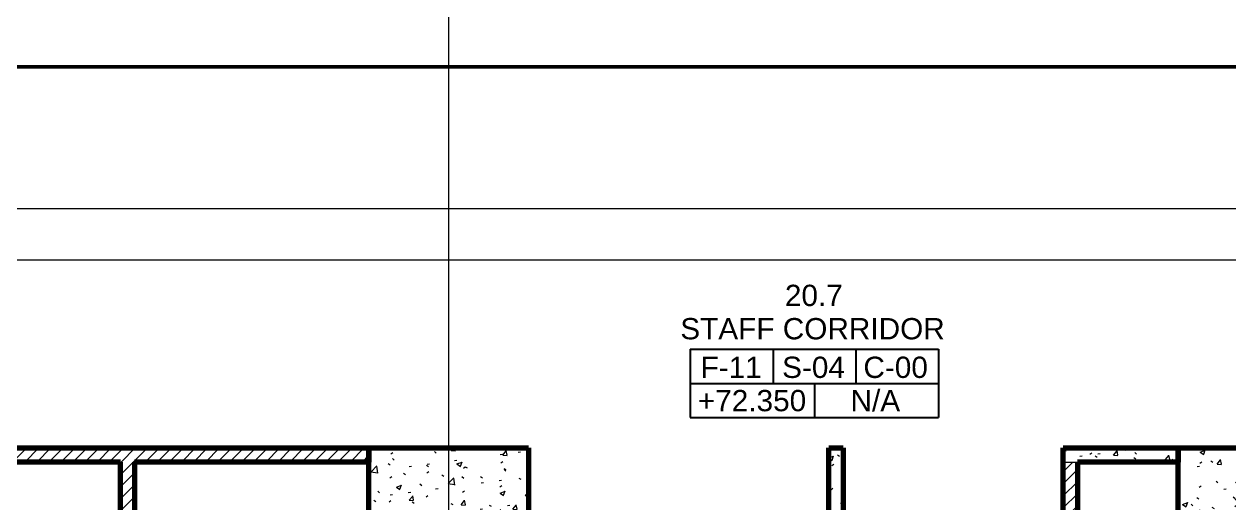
# Model space of a CAD drawing. Header units: millimetres. Extents: x -725999 to -647408, y -21008 to 19019.
# Drawn here: x -682264 to -665294, y -7741 to -994 of the extents above; entities that cross this region are included whole.
import ezdxf
from ezdxf.xclip import XClip

# ---------------------------------------------------------------- set-up
doc = ezdxf.new("R2010")
doc.units = ezdxf.units.MM
doc.header["$XCLIPFRAME"] = 0
doc.linetypes.add('DPA_Grid _ Level 100', pattern=[10, 5.5, -1.6, 1.3, -1.6])
for name, color, linetype, lineweight in [('A-COLS', 5, 'Continuous', 70), ('A-COLS-E', 1, 'Continuous', 35), ('A-GENM', 1, 'Continuous', 9), ('A-ROOM-IDEN', 3, 'Continuous', 25), ('A-ROOM-LINE', 3, 'Continuous', 25), ('A-WALL', 5, 'Continuous', 35), ('A-WALL-PATT', 1, 'Continuous', 9), ('G-ANNO-SECL', 3, 'Continuous', 9), ('S-GRID', 251, 'Continuous', 9)]:
    doc.layers.add(name, color=color, linetype=linetype, lineweight=lineweight)
doc.styles.add('Arial_2', font='arial.ttf', dxfattribs={"height": 300})
pattern_1 = [(50, (0, 0), (728.7365, -63.7558), [76.2, -838.2]), (355, (0, 0), (-140.9716, 764.2276), [60.96, -670.56]), (100.451, (60.7, -5.3), (587.77, 700.46675), [64.76, -712.36]), (46.184, (0, 203.2), (1084.3162, -168.171), [114.3, -1257.3]), (96.636, (90.4, 189.2), (949.6099, 989.7098), [97.14, -1068.54]), (351.184, (0, 203.2), (949.6206, 989.7012), [91.44, -1005.84]), (21, (101.6, 152.4), (606.45787, -409.06057), [76.2, -838.2]), (326, (101.6, 152.4), (247.2083, 736.7529), [60.96, -670.56]), (71.451, (152.14, 118.3), (853.66825, 327.6855), [64.76, -712.36]), (37.5, (0, 0), (12.35469, 338.22012), [33.528, -628.904, 33.528, -647.192, -673.1]), (37.5, (0, 0), (12.35469, 338.22012), [-1343.152, 33.528, -639.572]), (7.5, (0, 0), (267.27887, 400.72213), [33.528, -354.584, 33.528, -613.664, -256.54]), (7.5, (0, 0), (267.27887, 400.72213), [-1035.304, 33.528, -223.012]), (327.5, (-226.57, 0), (542.36333, -22.91534), [33.528, -220.472, 33.528, -758.952, -1051.56]), (327.5, (-226.57, 0), (542.36333, -22.91534), [-1046.48, 33.528, -1018.032]), (317.5, (-328.17, 0), (592.51696, 101.7071), [33.528, -296.672, 33.528, -492.76, -746.76]), (317.5, (-328.17, 0), (592.51696, 101.7071), [-856.488, 33.528, -713.232])]
pattern_2 = [(45, (0, 0), (-84.852814, 84.852814), [])]

# ---------------------------------------------------------------- blocks, each defined once
blk = doc.blocks.new('DPA_Room Tag Box - Standard-4486259-4283-01 ENLARGED LOWER PLATFORM LEVEL - REFLECTED CEILING PLAN - SHEET 4')
at = {"layer": 'A-ROOM-LINE'}
for p, q in [((-17.5, -2.94), (-17.5, -12.6)), ((-17.5, -2.94), (17.5, -2.94)), ((-5.83, -2.94), (-5.83, -7.77)), ((5.83, -2.94), (5.83, -7.77)), ((17.5, -2.94), (17.5, -12.6)), ((-17.5, -7.77), (17.5, -7.77)), ((0, -7.77), (0, -12.6)), ((-17.5, -12.6), (17.5, -12.6))]:
    blk.add_line(p, q, dxfattribs=at)
blk = doc.blocks.new('Stucture Guage3 - Stucture Guage-9321298-4180-01 LOWER PLATFORM LEVEL - REFLECTED CEILING PLAN')
at = {"layer": 'A-GENM'}
blk.add_line((-653199, -3599), (-708629, -3599), dxfattribs=at)
blk = doc.blocks.new('C-1-PP19-AR-4180-01-B_20250908-040939_EXDOWNLIGHT')
at = {"layer": 'A-GENM'}
blk.add_blockref('Stucture Guage3 - Stucture Guage-9321298-4180-01 LOWER PLATFORM LEVEL - REFLECTED CEILING PLAN', (743759, -3579), dxfattribs=at)
blk = doc.blocks.new('*U744')
at = {"layer": 'S-GRID', "linetype": 'DPA_Grid _ Level 100'}
for p, q in [((21355.1, -16466.6), (21355.1, 22660)), ((45315.1, 220), (-27001, 220))]:
    blk.add_line(p, q, dxfattribs=at)

msp = doc.modelspace()

# ---------------------------------------------------------------- hatches: boundary and pattern name
at = {"layer": 'A-COLS-E', "lineweight": 9}
h = msp.add_hatch(dxfattribs=at)
h.set_pattern_fill('FP_1', color=256, style=0, pattern_type=2)
h.set_pattern_definition(pattern_1)
h.paths.add_polyline_path([(-675157, -8116), (-675157, -6966), (-677407, -6966), (-677407, -8116), (-676247, -8116)])
h = msp.add_hatch(dxfattribs=at)
h.set_pattern_fill('FP_1', color=256, style=0, pattern_type=2)
h.set_pattern_definition(pattern_1)
h.paths.add_polyline_path([(-663757, -8116), (-663757, -6966), (-666007, -6966), (-666007, -8116), (-665314, -8116)])
at = {"layer": 'A-WALL-PATT', "lineweight": 9}
h = msp.add_hatch(dxfattribs=at)
h.set_pattern_fill('FP_2', color=256, style=0, pattern_type=2)
h.set_pattern_definition(pattern_2)
h.paths.add_polyline_path([(-680907, -7166), (-680907, -6966), (-682882, -6966), (-682882, -7166), (-682807, -7166)])
h.paths.add_polyline_path([(-685882, -7166), (-685882, -6966), (-686557, -6966), (-686557, -7166), (-686087, -7166)])
h = msp.add_hatch(dxfattribs=at)
h.set_pattern_fill('FP_2', color=256, style=0, pattern_type=2)
h.set_pattern_definition(pattern_2)
h.paths.add_polyline_path([(-677407, -7166), (-677407, -6966), (-680907, -6966), (-680907, -7166), (-678434, -7166)])
h = msp.add_hatch(dxfattribs=at)
h.set_pattern_fill('FP_1', color=256, style=0, pattern_type=2)
h.set_pattern_definition(pattern_1)
h.paths.add_polyline_path([(-670727, -18533), (-670727, -6966), (-670927, -6966), (-670927, -18533)])
h = msp.add_hatch(dxfattribs=at)
h.set_pattern_fill('FP_1', color=256, style=0, pattern_type=2)
h.set_pattern_definition(pattern_1)
h.paths.add_polyline_path([(-666007, -7166), (-666007, -6966), (-667627, -6966), (-667627, -7166), (-667427, -7166)])
h = msp.add_hatch(dxfattribs=at)
h.set_pattern_fill('FP_2', color=256, style=0, pattern_type=2)
h.set_pattern_definition(pattern_2)
h.paths.add_polyline_path([(-680707, -11116), (-680707, -7166), (-680907, -7166), (-680907, -11116)])
h = msp.add_hatch(dxfattribs=at)
h.set_pattern_fill('FP_2', color=256, style=0, pattern_type=2)
h.set_pattern_definition(pattern_2)
h.paths.add_polyline_path([(-667427, -8186), (-667427, -7166), (-667627, -7166), (-667627, -8186)])

# ---------------------------------------------------------------- linework, layer by layer
at = {"layer": 'A-COLS'}
for p, q in [((-677407, -8116), (-677407, -6966)), ((-677407, -6966), (-675157, -6966)), ((-675157, -6966), (-675157, -8116)), ((-666007, -8116), (-666007, -6966)), ((-666007, -6966), (-663757, -6966))]:
    msp.add_line(p, q, dxfattribs=at)
at = {"layer": 'A-WALL', "color": 7, "lineweight": 70}
for p, q in [((-682882, -6966), (-680907, -6966)), ((-680907, -6966), (-677407, -6966)), ((-677407, -6966), (-677407, -7166)), ((-670927, -7916), (-670927, -6966)), ((-670927, -6966), (-670727, -6966)), ((-670727, -6966), (-670727, -8186)), ((-667627, -7166), (-667627, -6966)), ((-667627, -6966), (-666007, -6966)), ((-666007, -6966), (-666007, -7166)), ((-680907, -7166), (-682882, -7166)), ((-680907, -11116), (-680907, -7166)), ((-677407, -7166), (-680707, -7166)), ((-680707, -7166), (-680707, -11116)), ((-667627, -8186), (-667627, -7166)), ((-667427, -7166), (-667427, -8186)), ((-666007, -7166), (-667427, -7166))]:
    msp.add_line(p, q, dxfattribs=at)
at = {"layer": 'A-WALL', "lineweight": 9}
msp.add_line((-667627, -7166), (-667427, -7166), dxfattribs=at)
at = {"layer": 'G-ANNO-SECL', "linetype": 'DPA_Grid _ Level 100', "lineweight": 50}
msp.add_line((-724175, -1598), (-650342, -1598), dxfattribs=at)

# ---------------------------------------------------------------- block references
msp.add_blockref('*U744', (-697637, -4541))
ref = msp.add_blockref('C-1-PP19-AR-4180-01-B_20250908-040939_EXDOWNLIGHT', (-744682, 3579))
XClip(ref).set_block_clipping_path([(22516.8245944298, -23611.999870506), (95859.307995774, 7199.9972603895)])
at = {"layer": 'A-ROOM-IDEN', "xscale": 99.99999999999993, "yscale": 99.99999999999993, "zscale": 99.99999999999993}
msp.add_blockref('DPA_Room Tag Box - Standard-4486259-4283-01 ENLARGED LOWER PLATFORM LEVEL - REFLECTED CEILING PLAN - SHEET 4', (-671132, -5279), dxfattribs=at)

# ---------------------------------------------------------------- texts
at = {"layer": 'A-ROOM-IDEN', "lineweight": 9, "char_height": 300, "attachment_point": 1, "style": 'Arial_2'}
for s, insert, width in [('20.7', (-671548, -4667), 1010.13), ('STAFF CORRIDOR', (-673021, -5136), 4569.62), ('F-11', (-672735, -5680), 1058.23), ('S-04', (-671587, -5680), 1090.29), ('C-00', (-670442, -5680), 1114.35), ('+72.350', (-672774, -6149), 1883.97), ('N/A', (-670623, -6149), 857.81)]:
    msp.add_mtext(s, dxfattribs=dict(at, insert=insert, width=width))

doc.saveas('drawing.dxf')
